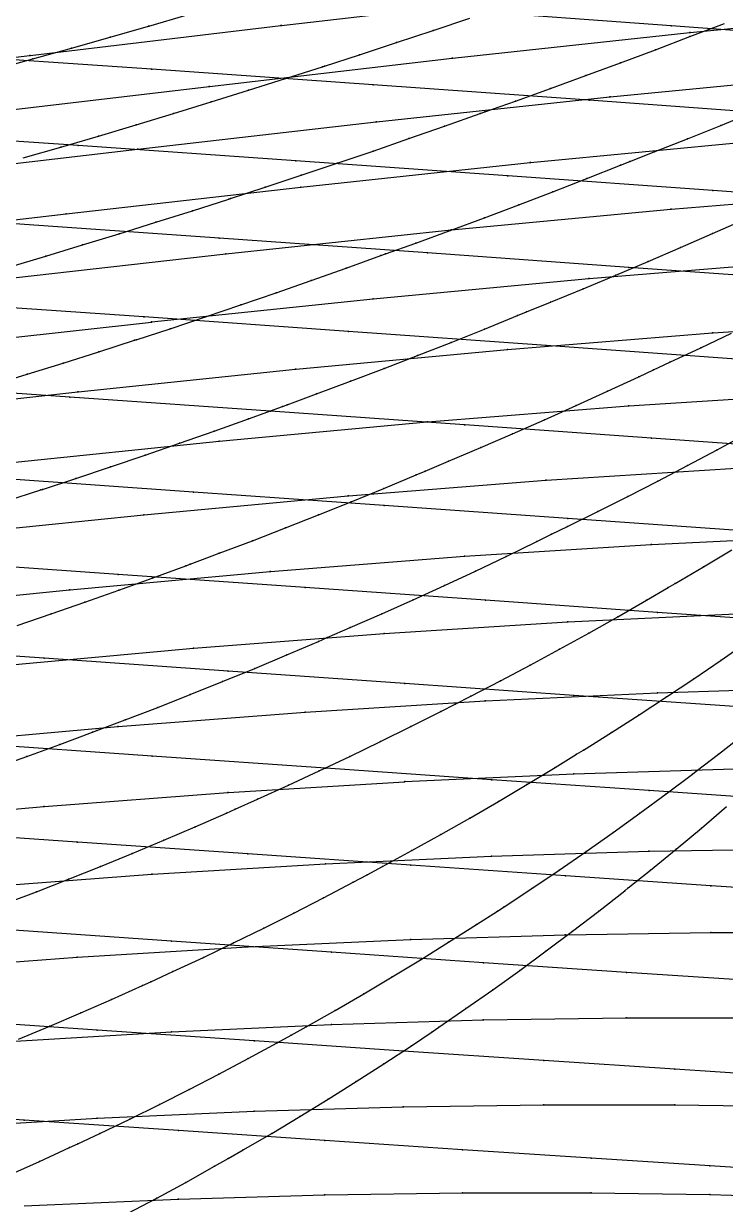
# Model space of a CAD drawing. Extents: x 0 to 4.67, y -4.5 to 1.66.
# Drawn here: x 2.374 to 2.744, y -1.466 to -0.844 of the extents above; entities that cross this region are included whole.
import ezdxf

# ---------------------------------------------------------------- set-up
doc = ezdxf.new("R2010")
doc.units = 0
doc.layers.get('0').update_dxf_attribs({"linetype": 'CONTINUOUS'})

msp = doc.modelspace()

# ---------------------------------------------------------------- linework, layer by layer
at = {"color": 4}
for points in [[(1.97425, -0.90488), (2.10895, -0.89131), (2.10919, -0.89128), (2.24363, -0.87642), (2.24391, -0.87639), (2.37749, -0.86076), (2.37778, -0.86073), (2.50984, -0.84499), (2.51016, -0.84495), (2.64007, -0.82978), (2.64039, -0.82975), (2.76755, -0.81579), (2.76787, -0.81575), (2.89162, -0.8035), (2.89198, -0.80347), (3.01175, -0.79318), (3.01212, -0.79315), (3.12736, -0.78513)], [(3.13636, -0.87597), (3.03857, -0.86882), (3.03853, -0.86882), (2.93548, -0.86123), (2.93547, -0.86123), (2.82768, -0.85331), (2.82764, -0.8533), (2.71559, -0.84511), (2.71558, -0.84511), (2.59983, -0.83674), (2.59982, -0.83674), (2.48095, -0.82833), (2.48091, -0.82833), (2.35948, -0.81998), (2.35943, -0.81997), (2.236, -0.81179), (2.23595, -0.81178), (2.11113, -0.80386), (2.11108, -0.80386), (1.98547, -0.79633)], [(2.07802, -0.9222), (2.21037, -0.90768), (2.21046, -0.90767), (2.34197, -0.89241), (2.34206, -0.8924), (2.47211, -0.87704), (2.47221, -0.87703), (2.60014, -0.86223), (2.60023, -0.86222), (2.72542, -0.84862), (2.72556, -0.84861), (2.84743, -0.83668), (2.84756, -0.83666), (2.96557, -0.82665), (2.96567, -0.82664), (3.07918, -0.81885), (3.07932, -0.81884), (3.18783, -0.81313)], [(2.09073, -0.93214), (2.11147, -0.92793), (2.13219, -0.92367), (2.1529, -0.91933), (2.15334, -0.91924), (2.1736, -0.91458), (2.19428, -0.90976), (2.21493, -0.90487), (2.23557, -0.89992), (2.25617, -0.89491), (2.27676, -0.88984), (2.29722, -0.88473), (2.29731, -0.8847), (2.31783, -0.87925), (2.33831, -0.87372), (2.35876, -0.86815), (2.37917, -0.86251), (2.39954, -0.85682), (2.41987, -0.85107), (2.44015, -0.84526), (2.44023, -0.84524), (2.46039, -0.83925)], [(3.17607, -0.92092), (3.08563, -0.91443), (3.08559, -0.91443), (2.98953, -0.90745), (2.98949, -0.90745), (2.88827, -0.90005), (2.88826, -0.90005), (2.78238, -0.89233), (2.78234, -0.89232), (2.67227, -0.88433), (2.67226, -0.88432), (2.55856, -0.87616), (2.55855, -0.87616), (2.44179, -0.86795), (2.44175, -0.86794), (2.32247, -0.85979), (2.32242, -0.85978), (2.20118, -0.85179), (2.20113, -0.85179), (2.07852, -0.84405)], [(2.3665, -0.97227), (2.38595, -0.96649), (2.40535, -0.96062), (2.42469, -0.95469), (2.44399, -0.94868), (2.46322, -0.9426), (2.4824, -0.93644), (2.4833, -0.93615), (2.50152, -0.93021), (2.52057, -0.92391), (2.53956, -0.91753), (2.55849, -0.91109), (2.57734, -0.90458), (2.59613, -0.898), (2.61484, -0.89135), (2.61734, -0.89044), (2.63347, -0.88474), (2.65203, -0.87809), (2.67051, -0.87137), (2.68891, -0.86458), (2.70722, -0.85773), (2.72545, -0.85082), (2.74359, -0.84384)], [(2.37397, -0.91477), (2.39389, -0.90911), (2.39396, -0.90909), (2.41375, -0.90323), (2.43357, -0.89729), (2.45334, -0.89129), (2.47306, -0.88523), (2.49272, -0.87909), (2.51232, -0.8729), (2.53187, -0.86665), (2.53278, -0.86636), (2.55135, -0.86033), (2.57077, -0.85395), (2.59012, -0.84751), (2.6094, -0.84101)], [(2.04696, -0.95415), (2.17704, -0.94), (2.17713, -0.93999), (2.30638, -0.92513), (2.30647, -0.92512), (2.43429, -0.91016), (2.43438, -0.91015), (2.56012, -0.89575), (2.56021, -0.89574), (2.68326, -0.88251), (2.68339, -0.8825), (2.80317, -0.8709), (2.8033, -0.87089), (2.91928, -0.86117), (2.91938, -0.86116), (3.03094, -0.8536), (3.03108, -0.8536), (3.13773, -0.84807)], [(2.01607, -0.98699), (2.14389, -0.97321), (2.14398, -0.9732), (2.27099, -0.95871), (2.27108, -0.9587), (2.39668, -0.94413), (2.39677, -0.94412), (2.52032, -0.9301), (2.52041, -0.93009), (2.64132, -0.91721), (2.64145, -0.9172), (2.75915, -0.90592), (2.75928, -0.90591), (2.87324, -0.89647), (2.87334, -0.89646), (2.98297, -0.88913), (2.9831, -0.88912), (3.0879, -0.88377), (3.088, -0.88376), (3.18748, -0.88025)], [(3.12419, -0.95988), (3.03536, -0.95355), (3.03532, -0.95355), (2.94098, -0.94674), (2.94094, -0.94674), (2.84152, -0.93952), (2.84152, -0.93952), (2.73752, -0.93198), (2.73748, -0.93198), (2.62939, -0.92417), (2.62938, -0.92417), (2.51771, -0.9162), (2.5177, -0.9162), (2.40302, -0.90818), (2.40298, -0.90818), (2.28584, -0.90021), (2.28579, -0.90021), (2.16671, -0.8924), (2.16666, -0.8924), (2.04625, -0.88484)], [(2.35714, -1.03451), (2.37612, -1.02872), (2.39504, -1.02285), (2.41391, -1.0169), (2.43272, -1.01086), (2.4336, -1.01057), (2.45147, -1.00473), (2.47016, -0.99852), (2.48879, -0.99223), (2.50735, -0.98586), (2.52585, -0.9794), (2.54427, -0.97286), (2.56262, -0.96625), (2.56508, -0.96535), (2.5809, -0.95965), (2.5991, -0.95299), (2.61723, -0.94626), (2.63527, -0.93944), (2.65324, -0.93256), (2.67112, -0.92559), (2.68891, -0.91855), (2.69379, -0.91659), (2.70662, -0.9116), (2.72424, -0.90464), (2.74177, -0.89761), (2.7592, -0.8905)], [(1.98542, -1.02071), (2.11099, -1.00727), (2.11108, -1.00726), (2.23586, -0.99314), (2.23595, -0.99313), (2.35934, -0.97893), (2.35943, -0.97891), (2.48081, -0.96526), (2.48091, -0.96525), (2.59969, -0.95271), (2.59982, -0.9527), (2.71545, -0.94173), (2.71558, -0.94172), (2.82754, -0.93254), (2.82764, -0.93253), (2.93534, -0.92541), (2.93547, -0.92541), (3.03843, -0.92021), (3.03853, -0.92021), (3.13626, -0.91681)], [(3.15442, -1.00532), (3.07302, -0.99963), (3.07298, -0.99963), (2.98575, -0.99345), (2.98571, -0.99345), (2.89307, -0.98681), (2.89303, -0.98681), (2.7954, -0.97976), (2.79539, -0.97976), (2.69327, -0.9724), (2.69323, -0.9724), (2.58707, -0.96478), (2.58706, -0.96478), (2.4774, -0.95699), (2.47739, -0.95699), (2.36478, -0.94916), (2.36473, -0.94916), (2.24969, -0.94137), (2.24965, -0.94137), (2.13271, -0.93374), (2.13266, -0.93374), (2.01441, -0.92636)], [(2.36488, -1.09562), (2.38333, -1.08971), (2.38419, -1.08943), (2.40172, -1.08371), (2.42004, -1.0776), (2.43831, -1.07141), (2.45651, -1.06512), (2.47464, -1.05873), (2.49271, -1.05225), (2.51071, -1.04569), (2.51312, -1.04479), (2.52863, -1.03911), (2.54648, -1.03246), (2.56426, -1.02571), (2.58195, -1.01888), (2.59957, -1.01196), (2.6171, -1.00495), (2.63455, -0.99785), (2.63933, -0.99588), (2.65191, -0.99082), (2.66919, -0.98374), (2.68638, -0.97659), (2.70347, -0.96934), (2.72048, -0.96201), (2.73738, -0.9546), (2.75419, -0.94711)], [(2.07848, -1.04217), (2.20104, -1.0284), (2.20113, -1.02839), (2.32233, -1.01454), (2.32242, -1.01453), (2.44166, -1.00122), (2.44175, -1.00121), (2.55843, -0.989), (2.55855, -0.98899), (2.67214, -0.97831), (2.67226, -0.9783), (2.78224, -0.96937), (2.78234, -0.96936), (2.88813, -0.96245), (2.88826, -0.96244), (2.98939, -0.9574), (2.98949, -0.9574), (3.08549, -0.9541), (3.08559, -0.9541), (3.17598, -0.95248)], [(3.10253, -1.04574), (3.0226, -1.04019), (3.02257, -1.04019), (2.9369, -1.03416), (2.93687, -1.03416), (2.84589, -1.02768), (2.84585, -1.02767), (2.74998, -1.0208), (2.74998, -1.0208), (2.6497, -1.01361), (2.64966, -1.01361), (2.54542, -1.00617), (2.54541, -1.00616), (2.43772, -0.99856), (2.43771, -0.99856), (2.32713, -0.99091), (2.32708, -0.99091), (2.21412, -0.9833), (2.21407, -0.9833), (2.09924, -0.97585)], [(2.0462, -1.0779), (2.16658, -1.06447), (2.16666, -1.06446), (2.2857, -1.05095), (2.28579, -1.05094), (2.40289, -1.03796), (2.40298, -1.03795), (2.51758, -1.02606), (2.5177, -1.02604), (2.62925, -1.01564), (2.62938, -1.01563), (2.73739, -1.00694), (2.73748, -1.00693), (2.84139, -1.00021), (2.84152, -1.0002), (2.94084, -0.99531), (2.94094, -0.99531), (3.03522, -0.99212), (3.03532, -0.99211), (3.12409, -0.99055)], [(2.37084, -1.16115), (2.38875, -1.15506), (2.4066, -1.14887), (2.42438, -1.14257), (2.4421, -1.13616), (2.45975, -1.12965), (2.46211, -1.12876), (2.47732, -1.12311), (2.49483, -1.11647), (2.51226, -1.10973), (2.52961, -1.10288), (2.54688, -1.09594), (2.56408, -1.08889), (2.58119, -1.08174), (2.58587, -1.07975), (2.59822, -1.07462), (2.61516, -1.06743), (2.63201, -1.06015), (2.64878, -1.05277), (2.66545, -1.0453), (2.68203, -1.03773), (2.69851, -1.03006), (2.70632, -1.02636), (2.7149, -1.02241), (2.73118, -1.01478), (2.74737, -1.00705)], [(3.12388, -1.09173), (3.0514, -1.08683), (3.05137, -1.08683), (2.97288, -1.08141), (2.97285, -1.08141), (2.88874, -1.07553), (2.8887, -1.07552), (2.79937, -1.0692), (2.79934, -1.06919), (2.7052, -1.06248), (2.7052, -1.06248), (2.60673, -1.05546), (2.60669, -1.05546), (2.50434, -1.04819), (2.50433, -1.04819), (2.3986, -1.04076), (2.39859, -1.04076), (2.29, -1.03329), (2.28996, -1.03328), (2.17904, -1.02585), (2.179, -1.02585), (2.06625, -1.01857)], [(2.01436, -1.11454), (2.13258, -1.10143), (2.13266, -1.10142), (2.24956, -1.08825), (2.24965, -1.08824), (2.36465, -1.07558), (2.36473, -1.07557), (2.47727, -1.06397), (2.47739, -1.06396), (2.58694, -1.05383), (2.58706, -1.05382), (2.69314, -1.04536), (2.69323, -1.04535), (2.79527, -1.03881), (2.79539, -1.03881), (2.89293, -1.03405), (2.89303, -1.03405), (2.98562, -1.03096), (2.98571, -1.03095), (3.07289, -1.02944), (3.07298, -1.02944), (3.15432, -1.02937)], [(3.1371, -1.13766), (3.07215, -1.13336), (3.07212, -1.13336), (3.00096, -1.12858), (3.00093, -1.12858), (2.92387, -1.12329), (2.92384, -1.12329), (2.84126, -1.11754), (2.84122, -1.11754), (2.75352, -1.11136), (2.75348, -1.11136), (2.66106, -1.10481), (2.66106, -1.10481), (2.56438, -1.09795), (2.56435, -1.09795), (2.46386, -1.09085), (2.46385, -1.09085), (2.36004, -1.08359), (2.36003, -1.08359), (2.25342, -1.07629), (2.25338, -1.07629), (2.14448, -1.06903), (2.14444, -1.06902), (2.03374, -1.0619)], [(2.35847, -1.23644), (2.37591, -1.23023), (2.39329, -1.22391), (2.4106, -1.21746), (2.41292, -1.21658), (2.42784, -1.21095), (2.44501, -1.20434), (2.46211, -1.19761), (2.47913, -1.19076), (2.49608, -1.18379), (2.51294, -1.17671), (2.52973, -1.16952), (2.53433, -1.16751), (2.54643, -1.16231), (2.56305, -1.15502), (2.57958, -1.14762), (2.59603, -1.14011), (2.61238, -1.13248), (2.62865, -1.12475), (2.64482, -1.1169), (2.65248, -1.11311), (2.66089, -1.10905), (2.67687, -1.10117), (2.69275, -1.09318), (2.70853, -1.08508), (2.7242, -1.07688), (2.73978, -1.06858), (2.75524, -1.06017)], [(2.0992, -1.13931), (2.21399, -1.12645), (2.21407, -1.12644), (2.327, -1.11409), (2.32708, -1.11408), (2.43759, -1.10278), (2.43771, -1.10276), (2.54529, -1.09289), (2.54541, -1.09288), (2.64957, -1.08464), (2.64966, -1.08463), (2.74986, -1.07827), (2.74998, -1.07826), (2.84576, -1.07365), (2.84585, -1.07364), (2.93678, -1.07064), (2.93687, -1.07064), (3.02247, -1.06918), (3.02257, -1.06918), (3.10244, -1.06912)], [(2.79453, -1.16027), (2.70842, -1.15424), (2.70839, -1.15424), (2.61765, -1.14784), (2.61765, -1.14784), (2.52274, -1.14115), (2.5227, -1.14114), (2.42404, -1.13421), (2.42403, -1.13421), (2.32212, -1.12712), (2.32211, -1.12712), (2.21745, -1.11998), (2.21741, -1.11998), (2.11049, -1.11288), (2.11045, -1.11288), (2.00177, -1.10592)], [(2.0662, -1.17796), (2.17892, -1.16541), (2.179, -1.1654), (2.28988, -1.15335), (2.28996, -1.15335), (2.39847, -1.14232), (2.39859, -1.1423), (2.50421, -1.13268), (2.50433, -1.13267), (2.60661, -1.12464), (2.60669, -1.12463), (2.70508, -1.11844), (2.7052, -1.11844), (2.79925, -1.11395), (2.79934, -1.11394), (2.88861, -1.11103), (2.8887, -1.11103), (2.97276, -1.10962), (2.97285, -1.10962), (3.05128, -1.10958), (3.05137, -1.10958), (3.12378, -1.11065)], [(2.36649, -1.30705), (2.38114, -1.30146), (2.398, -1.29487), (2.41478, -1.28816), (2.43149, -1.28131), (2.44813, -1.27433), (2.46469, -1.26722), (2.48117, -1.25999), (2.48568, -1.25796), (2.49757, -1.2527), (2.51388, -1.2453), (2.53011, -1.23778), (2.54626, -1.23014), (2.56231, -1.22237), (2.57828, -1.21447), (2.59415, -1.20645), (2.60168, -1.20257), (2.60993, -1.19838), (2.62562, -1.19025), (2.64121, -1.182), (2.6567, -1.17363), (2.67209, -1.16514), (2.68738, -1.15653), (2.70256, -1.14781), (2.71399, -1.1411), (2.71764, -1.139), (2.73261, -1.13018), (2.74748, -1.12125)], [(2.03369, -1.21734), (2.14435, -1.20509), (2.14444, -1.20508), (2.2533, -1.19333), (2.25338, -1.19332), (2.35991, -1.18256), (2.36003, -1.18255), (2.46373, -1.17317), (2.46385, -1.17316), (2.56426, -1.16534), (2.56435, -1.16533), (2.66094, -1.1593), (2.66106, -1.1593), (2.7534, -1.15493), (2.75348, -1.15493), (2.84113, -1.1521), (2.84122, -1.1521), (2.92375, -1.15074), (2.92384, -1.15073), (3.00084, -1.15071), (3.00093, -1.15071), (3.07203, -1.15176), (3.07212, -1.15176), (3.13698, -1.15366)], [(3.09035, -1.2268), (3.03406, -1.22311), (2.97145, -1.21901), (2.97142, -1.219), (2.90284, -1.21445), (2.9028, -1.21445), (2.82853, -1.2094), (2.8285, -1.2094), (2.7489, -1.20392), (2.74887, -1.20392), (2.66433, -1.19803), (2.66429, -1.19803), (2.57521, -1.19178), (2.5752, -1.19178), (2.48202, -1.18524), (2.48199, -1.18524), (2.38512, -1.17846), (2.38511, -1.17846), (2.28505, -1.17153), (2.28504, -1.17153), (2.18229, -1.16456), (2.18225, -1.16456), (2.07728, -1.15762)], [(2.37157, -1.37916), (2.388, -1.37232), (2.40436, -1.36533), (2.42064, -1.3582), (2.43684, -1.35093), (2.44127, -1.34889), (2.45296, -1.34356), (2.469, -1.33606), (2.48495, -1.32843), (2.50082, -1.32065), (2.51661, -1.31274), (2.53231, -1.30469), (2.54791, -1.2965), (2.55531, -1.29253), (2.56343, -1.28822), (2.57885, -1.27984), (2.59417, -1.27133), (2.6094, -1.26269), (2.62453, -1.25391), (2.63956, -1.245), (2.65449, -1.23596), (2.66573, -1.22901), (2.66932, -1.22682), (2.68404, -1.21761), (2.69865, -1.20827), (2.71315, -1.19881), (2.72755, -1.18922), (2.74183, -1.1795), (2.756, -1.16966)], [(2.00173, -1.25752), (2.11037, -1.24556), (2.11045, -1.24555), (2.21733, -1.23408), (2.21741, -1.23407), (2.322, -1.22358), (2.32211, -1.22357), (2.42392, -1.21442), (2.42403, -1.21441), (2.52262, -1.20679), (2.5227, -1.20678), (2.61753, -1.20092), (2.61765, -1.20091), (2.7083, -1.19667), (2.70839, -1.19666), (2.79444, -1.19392)], [(2.78213, -1.25356), (2.70399, -1.24821), (2.70396, -1.24821), (2.62096, -1.24246), (2.62093, -1.24245), (2.53347, -1.23635), (2.53346, -1.23635), (2.44198, -1.22996), (2.44194, -1.22996), (2.34685, -1.22334), (2.34684, -1.22334), (2.2486, -1.21657), (2.24859, -1.21657), (2.14771, -1.20976), (2.14767, -1.20975), (2.04462, -1.20298)], [(2.36652, -1.4508), (2.38256, -1.44365), (2.39852, -1.43634), (2.4029, -1.43429), (2.41441, -1.4289), (2.43021, -1.42131), (2.44593, -1.41357), (2.46157, -1.40568), (2.47712, -1.39764), (2.49259, -1.38945), (2.50797, -1.3811), (2.51525, -1.37705), (2.52325, -1.37263), (2.53845, -1.36402), (2.55355, -1.35527), (2.56855, -1.34638), (2.58346, -1.33733), (2.59827, -1.32815), (2.61298, -1.31882), (2.62405, -1.31164), (2.62759, -1.30936), (2.64209, -1.29978), (2.65649, -1.29007), (2.67078, -1.28022), (2.68496, -1.27023), (2.69903, -1.2601), (2.71299, -1.24984), (2.72684, -1.23944), (2.72875, -1.23798), (2.74058, -1.22894), (2.7542, -1.21832)], [(2.07724, -1.28701), (2.18217, -1.27581), (2.18225, -1.2758), (2.28493, -1.26557), (2.28504, -1.26555), (2.385, -1.25663), (2.38511, -1.25662), (2.4819, -1.24919), (2.48199, -1.24919), (2.57509, -1.24348), (2.5752, -1.24347), (2.66421, -1.23934), (2.66429, -1.23934), (2.74878, -1.23667), (2.74887, -1.23667), (2.82841, -1.2354), (2.8285, -1.23539), (2.90272, -1.23539), (2.9028, -1.23539), (2.97134, -1.23641), (2.97142, -1.23642), (3.03394, -1.23823), (3.03406, -1.23823), (3.09023, -1.24068)], [(2.80815, -1.30315), (2.73656, -1.29835), (2.73653, -1.29834), (2.65981, -1.29312), (2.65978, -1.29312), (2.57831, -1.2875), (2.57827, -1.2875), (2.49241, -1.28154), (2.49241, -1.28154), (2.4026, -1.2753), (2.40256, -1.2753), (2.30921, -1.26883), (2.3092, -1.26883), (2.21276, -1.26222), (2.21275, -1.26222), (2.11371, -1.25556), (2.11368, -1.25556), (2.01251, -1.24893)], [(2.42907, -1.4711), (2.44443, -1.46296), (2.45971, -1.45467), (2.4749, -1.44621), (2.4821, -1.44211), (2.49, -1.4376), (2.50501, -1.42883), (2.51992, -1.4199), (2.53475, -1.41082), (2.54947, -1.40158), (2.5641, -1.39219), (2.57863, -1.38265), (2.58957, -1.3753), (2.59306, -1.37295), (2.60738, -1.36311), (2.62161, -1.35311), (2.63572, -1.34297), (2.64973, -1.33268), (2.66363, -1.32224), (2.67743, -1.31166), (2.69111, -1.30093), (2.69298, -1.29943), (2.70467, -1.29006), (2.71812, -1.27905), (2.73146, -1.2679), (2.74468, -1.25661)], [(2.42907, -1.4711), (2.44443, -1.46296), (2.45971, -1.45467), (2.4749, -1.44621), (2.4821, -1.44211), (2.49, -1.4376), (2.50501, -1.42883), (2.51992, -1.4199), (2.53475, -1.41082), (2.54947, -1.40158), (2.5641, -1.39219), (2.57863, -1.38265), (2.58957, -1.3753), (2.59306, -1.37295), (2.60738, -1.36311), (2.62161, -1.35311), (2.63572, -1.34297), (2.64973, -1.33268), (2.66363, -1.32224), (2.67743, -1.31166), (2.69111, -1.30093), (2.69298, -1.29943), (2.70467, -1.29006), (2.71812, -1.27905), (2.73146, -1.2679), (2.74468, -1.25661)], [(2.42907, -1.4711), (2.44443, -1.46296), (2.45971, -1.45467), (2.4749, -1.44621), (2.4821, -1.44211), (2.49, -1.4376), (2.50501, -1.42883), (2.51992, -1.4199), (2.53475, -1.41082), (2.54947, -1.40158), (2.5641, -1.39219), (2.57863, -1.38265), (2.58957, -1.3753), (2.59306, -1.37295), (2.60738, -1.36311), (2.62161, -1.35311), (2.63572, -1.34297), (2.64973, -1.33268), (2.66363, -1.32224), (2.67743, -1.31166), (2.69111, -1.30093), (2.69298, -1.29943), (2.70467, -1.29006), (2.71812, -1.27905), (2.73146, -1.2679), (2.74468, -1.25661)], [(2.42907, -1.4711), (2.44443, -1.46296), (2.45971, -1.45467), (2.4749, -1.44621), (2.4821, -1.44211), (2.49, -1.4376), (2.50501, -1.42883), (2.51992, -1.4199), (2.53475, -1.41082), (2.54947, -1.40158), (2.5641, -1.39219), (2.57863, -1.38265), (2.58957, -1.3753), (2.59306, -1.37295), (2.60738, -1.36311), (2.62161, -1.35311), (2.63572, -1.34297), (2.64973, -1.33268), (2.66363, -1.32224), (2.67743, -1.31166), (2.69111, -1.30093), (2.69298, -1.29943), (2.70467, -1.29006), (2.71812, -1.27905), (2.73146, -1.2679), (2.74468, -1.25661)], [(2.42907, -1.4711), (2.44443, -1.46296), (2.45971, -1.45467), (2.4749, -1.44621), (2.4821, -1.44211), (2.49, -1.4376), (2.50501, -1.42883), (2.51992, -1.4199), (2.53475, -1.41082), (2.54947, -1.40158), (2.5641, -1.39219), (2.57863, -1.38265), (2.58957, -1.3753), (2.59306, -1.37295), (2.60738, -1.36311), (2.62161, -1.35311), (2.63572, -1.34297), (2.64973, -1.33268), (2.66363, -1.32224), (2.67743, -1.31166), (2.69111, -1.30093), (2.69298, -1.29943), (2.70467, -1.29006), (2.71812, -1.27905), (2.73146, -1.2679), (2.74468, -1.25661)], [(2.04458, -1.32915), (2.14759, -1.31823), (2.14767, -1.31822), (2.24848, -1.30823), (2.24859, -1.30822), (2.34673, -1.29952), (2.34684, -1.29951), (2.44186, -1.29227), (2.44194, -1.29227), (2.53335, -1.28671), (2.53346, -1.2867), (2.62084, -1.28269), (2.62093, -1.28268), (2.70387, -1.28009), (2.70396, -1.28009), (2.78205, -1.27886)], [(2.76227, -1.34866), (2.69199, -1.34397), (2.69196, -1.34397), (2.61664, -1.33887), (2.61661, -1.33887), (2.53662, -1.33338), (2.53659, -1.33338), (2.45229, -1.32756), (2.45229, -1.32756), (2.36412, -1.32147), (2.36408, -1.32147), (2.27243, -1.31515), (2.27242, -1.31515), (2.17774, -1.30869), (2.17773, -1.30869), (2.0805, -1.30218)], [(2.01247, -1.37198), (2.1136, -1.36131), (2.11368, -1.3613), (2.21264, -1.35156), (2.21275, -1.35155), (2.30909, -1.34306), (2.3092, -1.34305), (2.40248, -1.336), (2.40256, -1.336), (2.4923, -1.33058), (2.49241, -1.33058), (2.57819, -1.32668), (2.57827, -1.32667), (2.6597, -1.32416), (2.65978, -1.32416), (2.73645, -1.32296), (2.73653, -1.32296), (2.80806, -1.32298)], [(2.78118, -1.39914), (2.71746, -1.395), (2.71743, -1.39499), (2.64843, -1.39041), (2.6484, -1.39041), (2.57445, -1.38543), (2.57442, -1.38543), (2.49588, -1.38008), (2.49585, -1.38007), (2.41309, -1.37439), (2.41308, -1.37439), (2.32651, -1.36844), (2.32648, -1.36844), (2.23649, -1.36227), (2.23648, -1.36227), (2.14352, -1.35596), (2.14352, -1.35596), (2.04805, -1.3496)], [(2.08046, -1.40527), (2.17763, -1.39577), (2.17773, -1.39576), (2.27232, -1.38748), (2.27242, -1.38747), (2.364, -1.3806), (2.36408, -1.3806), (2.45218, -1.37533), (2.45229, -1.37532), (2.53651, -1.37153), (2.53659, -1.37152), (2.61653, -1.36908), (2.61661, -1.36908), (2.69188, -1.36793), (2.69196, -1.36793), (2.76219, -1.36795)], [(2.79309, -1.44962), (2.73599, -1.44598), (2.73596, -1.44598), (2.6734, -1.44194), (2.67337, -1.44193), (2.60563, -1.43746), (2.6056, -1.43746), (2.53299, -1.4326), (2.53296, -1.4326), (2.45585, -1.42737), (2.45582, -1.42737), (2.37457, -1.42182), (2.37456, -1.42182), (2.28957, -1.41601), (2.28954, -1.41601), (2.20119, -1.40998), (2.20118, -1.40998), (2.10991, -1.40382), (2.1099, -1.40382), (2.01618, -1.3976)], [(2.04802, -1.45009), (2.14341, -1.44082), (2.14352, -1.44081), (2.23638, -1.43274), (2.23648, -1.43273), (2.3264, -1.42604), (2.32648, -1.42603), (2.41298, -1.4209), (2.41308, -1.4209), (2.49577, -1.41721), (2.49585, -1.41721), (2.57434, -1.41484), (2.57442, -1.41484), (2.64832, -1.41372), (2.6484, -1.41372), (2.71735, -1.41376), (2.71743, -1.41376), (2.7811, -1.41472)], [(2.37456, -1.4671), (2.45575, -1.46351), (2.45582, -1.46351), (2.53288, -1.46121), (2.53296, -1.46121), (2.60552, -1.46014), (2.6056, -1.46014), (2.67329, -1.46018), (2.67337, -1.46018), (2.73588, -1.46112), (2.73596, -1.46113), (2.79298, -1.46276)]]:
    msp.add_lwpolyline(points, dxfattribs=at)
at = {"color": 2}
for p in [(2.44015, -0.84526, 0.93136), (2.44023, -0.84524, 0.93136), (2.50984, -0.84499, 14.497), (2.51016, -0.84495, 14.497), (2.71558, -0.84511, 17.0018), (2.71559, -0.84511, 17.0018), (2.41987, -0.85107, 0.93136), (2.59012, -0.84751, 0.7852), (2.72542, -0.84862, 15.1045), (2.72545, -0.85082, 0.65151), (2.72556, -0.84861, 15.1045), (2.39954, -0.85682, 0.93136), (2.57077, -0.85395, 0.7852), (2.70722, -0.85773, 0.65151), (2.37749, -0.86076, 14.497), (2.37778, -0.86073, 14.497), (2.37917, -0.86251, 0.93136), (2.55135, -0.86033, 0.7852), (2.60014, -0.86223, 15.1045), (2.60023, -0.86222, 15.1045), (2.68891, -0.86458, 0.65151), (2.44175, -0.86794, 17.6592), (2.44179, -0.86795, 17.6592), (2.53187, -0.86665, 0.7852), (2.53278, -0.86636, 0.7852), (2.47211, -0.87704, 15.1045), (2.47221, -0.87703, 15.1045), (2.51232, -0.8729, 0.7852), (2.55855, -0.87616, 17.6592), (2.55856, -0.87616, 17.6592), (2.67051, -0.87137, 0.65151), (2.49272, -0.87909, 0.7852), (2.65203, -0.87809, 0.65151), (2.68326, -0.88251, 15.7245), (2.68339, -0.8825, 15.7245), (2.47306, -0.88523, 0.7852), (2.63347, -0.88474, 0.65151), (2.67226, -0.88432, 17.6592), (2.67227, -0.88433, 17.6592), (2.45334, -0.89129, 0.7852), (2.56012, -0.89575, 15.7245), (2.56021, -0.89574, 15.7245), (2.61484, -0.89135, 0.65151), (2.61734, -0.89044, 0.65151), (2.43357, -0.89729, 0.7852), (2.59613, -0.898, 0.65151), (2.74177, -0.89761, 0.53028), (2.40298, -0.90818, 18.329), (2.40302, -0.90818, 18.329), (2.41375, -0.90323, 0.7852), (2.57734, -0.90458, 0.65151), (2.72424, -0.90464, 0.53028), (2.39389, -0.90911, 0.7852), (2.39396, -0.90909, 0.7852), (2.43429, -0.91016, 15.7245), (2.43438, -0.91015, 15.7245), (2.55849, -0.91109, 0.65151), (2.70662, -0.9116, 0.53028), (2.5177, -0.9162, 18.329), (2.51771, -0.9162, 18.329), (2.53956, -0.91753, 0.65151), (2.64132, -0.91721, 16.3569), (2.64145, -0.9172, 16.3569), (2.68891, -0.91855, 0.53028), (2.69379, -0.91659, 0.53028), (2.52057, -0.92391, 0.65151), (2.62938, -0.92417, 18.329), (2.62939, -0.92417, 18.329), (2.67112, -0.92559, 0.53028), (2.50152, -0.93021, 0.65151), (2.52032, -0.9301, 16.3569), (2.52041, -0.93009, 16.3569), (2.65324, -0.93256, 0.53028), (2.73748, -0.93198, 18.329), (2.73752, -0.93198, 18.329), (2.4824, -0.93644, 0.65151), (2.4833, -0.93615, 0.65151), (2.63527, -0.93944, 0.53028), (2.39668, -0.94413, 16.3569), (2.39677, -0.94412, 16.3569), (2.46322, -0.9426, 0.65151), (2.71545, -0.94173, 17.0018), (2.71558, -0.94172, 17.0018), (2.44399, -0.94868, 0.65151), (2.61723, -0.94626, 0.53028), (2.42469, -0.95469, 0.65151), (2.47739, -0.95699, 19.0113), (2.4774, -0.95699, 19.0113), (2.5991, -0.95299, 0.53028), (2.59969, -0.95271, 17.0018), (2.59982, -0.9527, 17.0018), (2.73738, -0.9546, 0.42152), (2.40535, -0.96062, 0.65151), (2.5809, -0.95965, 0.53028), (2.72048, -0.96201, 0.42152), (2.38595, -0.96649, 0.65151), (2.48081, -0.96526, 17.0018), (2.48091, -0.96525, 17.0018), (2.56262, -0.96625, 0.53028), (2.56508, -0.96535, 0.53028), (2.58706, -0.96478, 19.0113), (2.58707, -0.96478, 19.0113), (2.70347, -0.96934, 0.42152), (2.54427, -0.97286, 0.53028), (2.68638, -0.97659, 0.42152), (2.69323, -0.9724, 19.0113), (2.69327, -0.9724, 19.0113), (2.52585, -0.9794, 0.53028), (2.67214, -0.97831, 17.6592), (2.67226, -0.9783, 17.6592), (2.50735, -0.98586, 0.53028), (2.55843, -0.989, 17.6592), (2.55855, -0.98899, 17.6592), (2.66919, -0.98374, 0.42152), (2.48879, -0.99223, 0.53028), (2.65191, -0.99082, 0.42152), (2.43771, -0.99856, 19.706), (2.43772, -0.99856, 19.706), (2.44166, -1.00122, 17.6592), (2.44175, -1.00121, 17.6592), (2.47016, -0.99852, 0.53028), (2.63455, -0.99785, 0.42152), (2.63933, -0.99588, 0.42152), (2.45147, -1.00473, 0.53028), (2.54541, -1.00616, 19.706), (2.54542, -1.00617, 19.706), (2.6171, -1.00495, 0.42152), (2.73739, -1.00694, 18.329), (2.73748, -1.00693, 18.329), (2.43272, -1.01086, 0.53028), (2.4336, -1.01057, 0.53028), (2.59957, -1.01196, 0.42152), (2.64966, -1.01361, 19.706), (2.6497, -1.01361, 19.706), (2.41391, -1.0169, 0.53028), (2.58195, -1.01888, 0.42152), (2.62925, -1.01564, 18.329), (2.62938, -1.01563, 18.329), (2.73118, -1.01478, 0.32523), (2.39504, -1.02285, 0.53028), (2.51758, -1.02606, 18.329), (2.5177, -1.02604, 18.329), (2.56426, -1.02571, 0.42152), (2.70632, -1.02636, 0.32523), (2.7149, -1.02241, 0.32523), (2.37612, -1.02872, 0.53028), (2.54648, -1.03246, 0.42152), (2.69851, -1.03006, 0.32523), (2.40289, -1.03796, 18.329), (2.40298, -1.03795, 18.329), (2.52863, -1.03911, 0.42152), (2.68203, -1.03773, 0.32523), (2.39859, -1.04076, 20.4133), (2.3986, -1.04076, 20.4133), (2.51312, -1.04479, 0.42152), (2.66545, -1.0453, 0.32523), (2.69314, -1.04536, 19.0113), (2.69323, -1.04535, 19.0113), (2.50433, -1.04819, 20.4133), (2.50434, -1.04819, 20.4133), (2.51071, -1.04569, 0.42152), (2.49271, -1.05225, 0.42152), (2.58694, -1.05383, 19.0113), (2.58706, -1.05382, 19.0113), (2.60669, -1.05546, 20.4133), (2.60673, -1.05546, 20.4133), (2.64878, -1.05277, 0.32523), (2.47464, -1.05873, 0.42152), (2.47727, -1.06397, 19.0113), (2.47739, -1.06396, 19.0113), (2.63201, -1.06015, 0.32523), (2.7052, -1.06248, 20.4133), (2.7052, -1.06248, 20.4133), (2.45651, -1.06512, 0.42152), (2.61516, -1.06743, 0.32523), (2.73978, -1.06858, 0.24141), (2.43831, -1.07141, 0.42152), (2.59822, -1.07462, 0.32523), (2.42004, -1.0776, 0.42152), (2.58119, -1.08174, 0.32523), (2.58587, -1.07975, 0.32523), (2.7242, -1.07688, 0.24141), (2.40172, -1.08371, 0.42152), (2.56408, -1.08889, 0.32523), (2.64957, -1.08464, 19.706), (2.64966, -1.08463, 19.706), (2.70853, -1.08508, 0.24141), (2.38333, -1.08971, 0.42152), (2.38419, -1.08943, 0.42152), (2.46385, -1.09085, 21.133), (2.46386, -1.09085, 21.133), (2.54529, -1.09289, 19.706), (2.54541, -1.09288, 19.706), (2.69275, -1.09318, 0.24141), (2.54688, -1.09594, 0.32523), (2.56435, -1.09795, 21.133), (2.56438, -1.09795, 21.133), (2.67687, -1.10117, 0.24141), (2.43759, -1.10278, 19.706), (2.43771, -1.10276, 19.706), (2.52961, -1.10288, 0.32523), (2.66106, -1.10481, 21.133), (2.66106, -1.10481, 21.133), (2.51226, -1.10973, 0.32523), (2.65248, -1.11311, 0.24141), (2.66089, -1.10905, 0.24141), (2.49483, -1.11647, 0.32523), (2.64482, -1.1169, 0.24141), (2.70508, -1.11844, 20.4133), (2.7052, -1.11844, 20.4133), (2.47732, -1.12311, 0.32523), (2.60661, -1.12464, 20.4133), (2.60669, -1.12463, 20.4133), (2.62865, -1.12475, 0.24141), (2.45975, -1.12965, 0.32523), (2.46211, -1.12876, 0.32523), (2.61238, -1.13248, 0.24141), (2.73261, -1.13018, 0.17006), (2.42403, -1.13421, 21.8651), (2.42404, -1.13421, 21.8651), (2.4421, -1.13616, 0.32523), (2.50421, -1.13268, 20.4133), (2.50433, -1.13267, 20.4133), (2.39847, -1.14232, 20.4133), (2.39859, -1.1423, 20.4133), (2.42438, -1.14257, 0.32523), (2.5227, -1.14114, 21.8651), (2.52274, -1.14115, 21.8651), (2.59603, -1.14011, 0.24141), (2.71399, -1.1411, 0.17006), (2.71764, -1.139, 0.17006), (2.4066, -1.14887, 0.32523), (2.57958, -1.14762, 0.24141), (2.61765, -1.14784, 21.8651), (2.61765, -1.14784, 21.8651), (2.70256, -1.14781, 0.17006), (2.38875, -1.15506, 0.32523), (2.56305, -1.15502, 0.24141), (2.68738, -1.15653, 0.17006), (2.70839, -1.15424, 21.8651), (2.70842, -1.15424, 21.8651), (2.54643, -1.16231, 0.24141), (2.66094, -1.1593, 21.133), (2.66106, -1.1593, 21.133), (2.52973, -1.16952, 0.24141), (2.53433, -1.16751, 0.24141), (2.56426, -1.16534, 21.133), (2.56435, -1.16533, 21.133), (2.67209, -1.16514, 0.17006), (2.46373, -1.17317, 21.133), (2.46385, -1.17316, 21.133), (2.6567, -1.17363, 0.17006), (2.38511, -1.17846, 22.6098), (2.38512, -1.17846, 22.6098), (2.51294, -1.17671, 0.24141), (2.64121, -1.182, 0.17006), (2.74183, -1.1795, 0.11117), (2.48199, -1.18524, 22.6098), (2.48202, -1.18524, 22.6098), (2.49608, -1.18379, 0.24141), (2.47913, -1.19076, 0.24141), (2.5752, -1.19178, 22.6098), (2.57521, -1.19178, 22.6098), (2.62562, -1.19025, 0.17006), (2.72755, -1.18922, 0.11117), (2.46211, -1.19761, 0.24141), (2.60993, -1.19838, 0.17006), (2.61753, -1.20092, 21.8651), (2.61765, -1.20091, 21.8651), (2.66429, -1.19803, 22.6098), (2.66433, -1.19803, 22.6098), (2.7083, -1.19667, 21.8651), (2.70839, -1.19666, 21.8651), (2.71315, -1.19881, 0.11117), (2.44501, -1.20434, 0.24141), (2.52262, -1.20679, 21.8651), (2.5227, -1.20678, 21.8651), (2.59415, -1.20645, 0.17006), (2.60168, -1.20257, 0.17006), (2.42784, -1.21095, 0.24141), (2.69865, -1.20827, 0.11117), (2.4106, -1.21746, 0.24141), (2.41292, -1.21658, 0.24141), (2.42392, -1.21442, 21.8651), (2.42403, -1.21441, 21.8651), (2.57828, -1.21447, 0.17006), (2.68404, -1.21761, 0.11117), (2.39329, -1.22391, 0.24141), (2.56231, -1.22237, 0.17006), (2.37591, -1.23023, 0.24141), (2.44194, -1.22996, 23.3669), (2.44198, -1.22996, 23.3669), (2.54626, -1.23014, 0.17006), (2.66573, -1.22901, 0.11117), (2.66932, -1.22682, 0.11117), (2.74058, -1.22894, 0.06475), (2.53011, -1.23778, 0.17006), (2.53346, -1.23635, 23.3669), (2.53347, -1.23635, 23.3669), (2.65449, -1.23596, 0.11117), (2.72875, -1.23798, 0.06475), (2.57509, -1.24348, 22.6098), (2.5752, -1.24347, 22.6098), (2.62093, -1.24245, 23.3669), (2.62096, -1.24246, 23.3669), (2.66421, -1.23934, 22.6098), (2.66429, -1.23934, 22.6098), (2.72684, -1.23944, 0.06475), (2.4819, -1.24919, 22.6098), (2.48199, -1.24919, 22.6098), (2.51388, -1.2453, 0.17006), (2.63956, -1.245, 0.11117), (2.70396, -1.24821, 23.3669), (2.70399, -1.24821, 23.3669), (2.71299, -1.24984, 0.06475), (2.385, -1.25663, 22.6098), (2.38511, -1.25662, 22.6098), (2.49757, -1.2527, 0.17006), (2.62453, -1.25391, 0.11117), (2.48117, -1.25999, 0.17006), (2.48568, -1.25796, 0.17006), (2.6094, -1.26269, 0.11117), (2.69903, -1.2601, 0.06475), (2.46469, -1.26722, 0.17006), (2.73146, -1.2679), (2.73146, -1.2679, 0.00179), (2.73146, -1.2679, 0.00716), (2.73146, -1.2679, 0.0161), (2.73146, -1.2679, 0.02863), (2.40256, -1.2753, 24.1365), (2.4026, -1.2753, 24.1365), (2.44813, -1.27433, 0.17006), (2.59417, -1.27133, 0.11117), (2.68496, -1.27023, 0.06475), (2.43149, -1.28131, 0.17006), (2.49241, -1.28154, 24.1365), (2.49241, -1.28154, 24.1365), (2.57885, -1.27984, 0.11117), (2.67078, -1.28022, 0.06475), (2.70387, -1.28009, 23.3669), (2.70396, -1.28009, 23.3669), (2.71812, -1.27905), (2.71812, -1.27905, 0.00179), (2.71812, -1.27905, 0.00716), (2.71812, -1.27905, 0.0161), (2.71812, -1.27905, 0.02863), (2.41478, -1.28816, 0.17006), (2.53335, -1.28671, 23.3669), (2.53346, -1.2867, 23.3669), (2.57827, -1.2875, 24.1365), (2.57831, -1.2875, 24.1365), (2.62084, -1.28269, 23.3669), (2.62093, -1.28268, 23.3669), (2.44186, -1.29227, 23.3669), (2.44194, -1.29227, 23.3669), (2.55531, -1.29253, 0.11117), (2.56343, -1.28822, 0.11117), (2.65649, -1.29007, 0.06475), (2.65978, -1.29312, 24.1365), (2.65981, -1.29312, 24.1365), (2.70467, -1.29006), (2.70467, -1.29006, 0.00179), (2.70467, -1.29006, 0.00716), (2.70467, -1.29006, 0.0161), (2.70467, -1.29006, 0.02863), (2.398, -1.29487, 0.17006), (2.54791, -1.2965, 0.11117), (2.64209, -1.29978, 0.06475), (2.69298, -1.29943), (2.69298, -1.29943, 0.00179), (2.69298, -1.29943, 0.00716), (2.69298, -1.29943, 0.0161), (2.69298, -1.29943, 0.02863), (2.73653, -1.29834, 24.1365), (2.73656, -1.29835, 24.1365), (2.38114, -1.30146, 0.17006), (2.53231, -1.30469, 0.11117), (2.69111, -1.30093), (2.69111, -1.30093, 0.00179), (2.69111, -1.30093, 0.00716), (2.69111, -1.30093, 0.0161), (2.69111, -1.30093, 0.02863), (2.51661, -1.31274, 0.11117), (2.62405, -1.31164, 0.06475), (2.62759, -1.30936, 0.06475), (2.67743, -1.31166), (2.67743, -1.31166, 0.00179), (2.67743, -1.31166, 0.00716), (2.67743, -1.31166, 0.0161), (2.67743, -1.31166, 0.02863), (2.61298, -1.31882, 0.06475), (2.50082, -1.32065, 0.11117), (2.6597, -1.32416, 24.1365), (2.65978, -1.32416, 24.1365), (2.66363, -1.32224), (2.66363, -1.32224, 0.00179), (2.66363, -1.32224, 0.00716), (2.66363, -1.32224, 0.0161), (2.66363, -1.32224, 0.02863), (2.73645, -1.32296, 24.1365), (2.73653, -1.32296, 24.1365), (2.45229, -1.32756, 24.9185), (2.45229, -1.32756, 24.9185), (2.48495, -1.32843, 0.11117), (2.4923, -1.33058, 24.1365), (2.49241, -1.33058, 24.1365), (2.57819, -1.32668, 24.1365), (2.57827, -1.32667, 24.1365), (2.59827, -1.32815, 0.06475), (2.40248, -1.336, 24.1365), (2.40256, -1.336, 24.1365), (2.469, -1.33606, 0.11117), (2.53659, -1.33338, 24.9185), (2.53662, -1.33338, 24.9185), (2.58346, -1.33733, 0.06475), (2.64973, -1.33268), (2.64973, -1.33268, 0.00179), (2.64973, -1.33268, 0.00716), (2.64973, -1.33268, 0.0161), (2.64973, -1.33268, 0.02863), (2.45296, -1.34356, 0.11117), (2.61661, -1.33887, 24.9185), (2.61664, -1.33887, 24.9185), (2.63572, -1.34297), (2.63572, -1.34297, 0.00179), (2.63572, -1.34297, 0.00716), (2.63572, -1.34297, 0.0161), (2.63572, -1.34297, 0.02863), (2.69196, -1.34397, 24.9185), (2.69199, -1.34397, 24.9185), (2.44127, -1.34889, 0.11117), (2.56855, -1.34638, 0.06475), (2.43684, -1.35093, 0.11117), (2.55355, -1.35527, 0.06475), (2.62161, -1.35311), (2.62161, -1.35311, 0.00179), (2.62161, -1.35311, 0.00716), (2.62161, -1.35311, 0.0161), (2.62161, -1.35311, 0.02863), (2.42064, -1.3582, 0.11117), (2.40436, -1.36533, 0.11117), (2.53845, -1.36402, 0.06475), (2.60738, -1.36311), (2.60738, -1.36311, 0.00179), (2.60738, -1.36311, 0.00716), (2.60738, -1.36311, 0.0161), (2.60738, -1.36311, 0.02863), (2.61653, -1.36908, 24.9185), (2.61661, -1.36908, 24.9185), (2.69188, -1.36793, 24.9185), (2.69196, -1.36793, 24.9185), (2.388, -1.37232, 0.11117), (2.41308, -1.37439, 25.713), (2.41309, -1.37439, 25.713), (2.52325, -1.37263, 0.06475), (2.53651, -1.37153, 24.9185), (2.53659, -1.37152, 24.9185), (2.58957, -1.3753), (2.58957, -1.3753, 0.00179), (2.58957, -1.3753, 0.00716), (2.58957, -1.3753, 0.0161), (2.58957, -1.3753, 0.02863), (2.59306, -1.37295), (2.59306, -1.37295, 0.00179), (2.59306, -1.37295, 0.00716), (2.59306, -1.37295, 0.0161), (2.59306, -1.37295, 0.02863), (2.45218, -1.37533, 24.9185), (2.45229, -1.37532, 24.9185), (2.49585, -1.38007, 25.713), (2.49588, -1.38008, 25.713), (2.50797, -1.3811, 0.06475), (2.51525, -1.37705, 0.06475), (2.57442, -1.38543, 25.713), (2.57445, -1.38543, 25.713), (2.57863, -1.38265), (2.57863, -1.38265, 0.00179), (2.57863, -1.38265, 0.00716), (2.57863, -1.38265, 0.0161), (2.57863, -1.38265, 0.02863), (2.49259, -1.38945, 0.06475), (2.5641, -1.39219), (2.5641, -1.39219, 0.00179), (2.5641, -1.39219, 0.00716), (2.5641, -1.39219, 0.0161), (2.5641, -1.39219, 0.02863), (2.6484, -1.39041, 25.713), (2.64843, -1.39041, 25.713), (2.47712, -1.39764, 0.06475), (2.71743, -1.39499, 25.713), (2.71746, -1.395, 25.713), (2.46157, -1.40568, 0.06475), (2.54947, -1.40158), (2.54947, -1.40158, 0.00179), (2.54947, -1.40158, 0.00716), (2.54947, -1.40158, 0.0161), (2.54947, -1.40158, 0.02863), (2.53475, -1.41082), (2.53475, -1.41082, 0.00179), (2.53475, -1.41082, 0.00716), (2.53475, -1.41082, 0.0161), (2.53475, -1.41082, 0.02863), (2.44593, -1.41357, 0.06475), (2.49577, -1.41721, 25.713), (2.49585, -1.41721, 25.713), (2.57434, -1.41484, 25.713), (2.57442, -1.41484, 25.713), (2.64832, -1.41372, 25.713), (2.6484, -1.41372, 25.713), (2.71735, -1.41376, 25.713), (2.71743, -1.41376, 25.713), (2.37456, -1.42182, 26.52), (2.37457, -1.42182, 26.52), (2.41298, -1.4209, 25.713), (2.41308, -1.4209, 25.713), (2.43021, -1.42131, 0.06475), (2.51992, -1.4199), (2.51992, -1.4199, 0.00179), (2.51992, -1.4199, 0.00716), (2.51992, -1.4199, 0.0161), (2.51992, -1.4199, 0.02863), (2.41441, -1.4289, 0.06475), (2.45582, -1.42737, 26.52), (2.45585, -1.42737, 26.52), (2.50501, -1.42883), (2.50501, -1.42883, 0.00179), (2.50501, -1.42883, 0.00716), (2.50501, -1.42883, 0.0161), (2.50501, -1.42883, 0.02863), (2.39852, -1.43634, 0.06475), (2.4029, -1.43429, 0.06475), (2.53296, -1.4326, 26.52), (2.53299, -1.4326, 26.52), (2.6056, -1.43746, 26.52), (2.60563, -1.43746, 26.52), (2.38256, -1.44365, 0.06475), (2.4821, -1.44211), (2.4821, -1.44211, 0.00179), (2.4821, -1.44211, 0.00716), (2.4821, -1.44211, 0.0161), (2.4821, -1.44211, 0.02863), (2.49, -1.4376), (2.49, -1.4376, 0.00179), (2.49, -1.4376, 0.00716), (2.49, -1.4376, 0.0161), (2.49, -1.4376, 0.02863), (2.67337, -1.44193, 26.52), (2.6734, -1.44194, 26.52), (2.4749, -1.44621), (2.4749, -1.44621, 0.00179), (2.4749, -1.44621, 0.00716), (2.4749, -1.44621, 0.0161), (2.4749, -1.44621, 0.02863), (2.73596, -1.44598, 26.52), (2.73599, -1.44598, 26.52), (2.45971, -1.45467), (2.45971, -1.45467, 0.00179), (2.45971, -1.45467, 0.00716), (2.45971, -1.45467, 0.0161), (2.45971, -1.45467, 0.02863), (2.53288, -1.46121, 26.52), (2.53296, -1.46121, 26.52), (2.60552, -1.46014, 26.52), (2.6056, -1.46014, 26.52), (2.67329, -1.46018, 26.52), (2.67337, -1.46018, 26.52), (2.73588, -1.46112, 26.52), (2.73596, -1.46113, 26.52), (2.44443, -1.46296), (2.44443, -1.46296, 0.00179), (2.44443, -1.46296, 0.00716), (2.44443, -1.46296, 0.0161), (2.44443, -1.46296, 0.02863), (2.45575, -1.46351, 26.52), (2.45582, -1.46351, 26.52)]:
    msp.add_point(p, dxfattribs=at)

doc.saveas('drawing.dxf')
